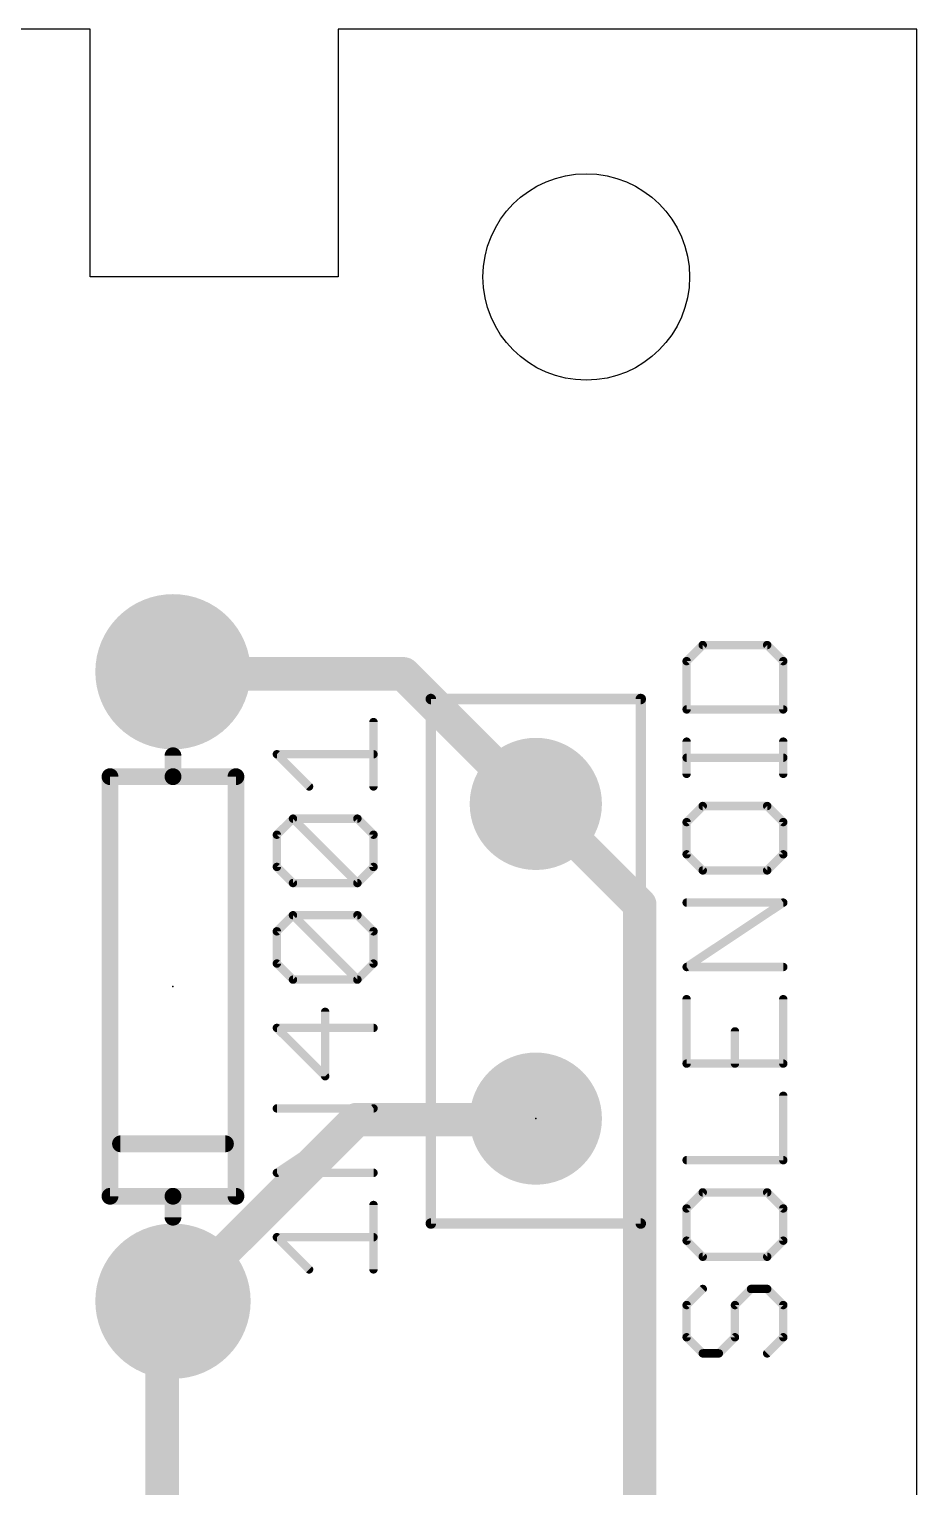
# Model space of a CAD drawing. Extents: x -2 to 100, y 0 to 40.
# Drawn here: x 89.26 to 100, y 22.35 to 40 of the extents above; entities that cross this region are included whole.
import ezdxf

# ---------------------------------------------------------------- set-up
doc = ezdxf.new("R2010")
doc.units = 0
for name, color, linetype in [('1', 14, 'CONTINUOUS'), ('17', 94, 'CONTINUOUS'), ('20', 178, 'CONTINUOUS'), ('21', 250, 'CONTINUOUS'), ('23', 178, 'CONTINUOUS'), ('25', 250, 'CONTINUOUS')]:
    doc.layers.add(name, color=color, linetype=linetype)

# ---------------------------------------------------------------- blocks, each defined once
blk = doc.blocks.new('ROUNDP')
at = {"const_width": 0.5}
blk.add_lwpolyline([(0, -0.25, 1), (0, 0.25, 1), (0, -0.25)], format="xyb", dxfattribs=at)

msp = doc.modelspace()

# ---------------------------------------------------------------- linework, layer by layer
at = {"layer": '1', "const_width": 0.4064}
for points in [[(91.059, 32.1945), (91, 32.22)], [(93.7895, 32.1945), (91.059, 32.1945)], [(95.25, 30.734), (93.7895, 32.1945)], [(95.25, 30.734), (95.39, 30.62)], [(95.4405, 30.607), (95.39, 30.62)], [(95.4405, 30.607), (96.647, 29.4005)], [(96.647, 29.4005), (96.647, 18.523)], [(95.377, 26.797), (95.39, 26.81)], [(91.059, 24.638), (93.218, 26.797)], [(93.218, 26.797), (95.377, 26.797)], [(90.8685, 24.4475), (91, 24.6)], [(91.059, 24.638), (91, 24.6)], [(90.8685, 21.9075), (90.8685, 24.4475)]]:
    msp.add_lwpolyline(points, dxfattribs=at)
at = {"layer": '1', "const_width": 0.2032}
for points in [[(91.0403, 32.3133, 1), (90.9597, 32.1267)], [(91.059, 32.2961, 1), (91.059, 32.0929)], [(91.0187, 32.1012, 1), (91.0993, 32.2878)], [(93.8613, 32.2663, 1), (93.7177, 32.1227)], [(93.7895, 32.0929, 1), (93.7895, 32.2961)], [(95.3142, 30.8128, 1), (95.1858, 30.6552)], [(95.1782, 30.6622, 1), (95.3218, 30.8058)], [(95.4153, 30.7184, 1), (95.3647, 30.5216)], [(95.3258, 30.5412, 1), (95.4542, 30.6988)], [(95.5123, 30.6788, 1), (95.3687, 30.5352)], [(95.4152, 30.5086, 1), (95.4658, 30.7054)], [(96.7486, 29.4005, 1), (96.5454, 29.4005)], [(96.5752, 29.3287, 1), (96.7188, 29.4723)], [(95.4618, 26.7382, 1), (95.3182, 26.8818)], [(93.218, 26.8986, 1), (93.218, 26.6954)], [(93.2898, 26.7252, 1), (93.1462, 26.8688)], [(95.3052, 26.8688, 1), (95.4488, 26.7252)], [(95.377, 26.6954, 1), (95.377, 26.8986)], [(90.945, 24.6854, 1), (91.055, 24.5146)], [(91.0769, 24.5337, 1), (90.9231, 24.6663)], [(90.9872, 24.7098, 1), (91.1308, 24.5662)], [(91.114, 24.5526, 1), (91.004, 24.7234)], [(90.9701, 24.4475, 1), (90.7669, 24.4475)], [(90.7916, 24.5138, 1), (90.9454, 24.3812)]]:
    msp.add_lwpolyline(points, format="xyb", dxfattribs=at)
at = {"layer": '20'}
for p, q in [((90, 40), (54, 40)), ((90, 37), (90, 40)), ((100, 40), (93, 40)), ((93, 40), (93, 37)), ((100, 0), (100, 40)), ((93, 37), (90, 37))]:
    msp.add_line(p, q, dxfattribs=at)
msp.add_circle((96, 37), 1.25, dxfattribs=at)
at = {"layer": '21'}
for points, const_width in [([(96.66, 31.89), (94.12, 31.89)], 0.127), ([(94.12, 31.89), (94.12, 25.54)], 0.127), ([(96.66, 25.54), (96.66, 31.89)], 0.127), ([(93.4262, 30.8316), (93.4262, 31.6112)], 0.1016), ([(91, 30.95), (91, 31.204)], 0.2032), ([(92.6466, 30.8316), (92.2568, 31.2214)], 0.1016), ([(92.2568, 31.2214), (93.4262, 31.2214)], 0.1016), ([(90.238, 25.87), (90.238, 30.95)], 0.2032), ([(90.238, 30.95), (91, 30.95)], 0.2032), ([(91, 30.95), (91.762, 30.95)], 0.2032), ([(91.762, 30.95), (91.762, 25.87)], 0.2032), ([(92.2568, 30.2469), (92.4517, 30.4418)], 0.1016), ([(92.4517, 30.4418), (93.2313, 30.4418)], 0.1016), ([(93.2313, 29.6622), (92.4517, 30.4418)], 0.1016), ([(93.2313, 30.4418), (93.4262, 30.2469)], 0.1016), ([(92.2568, 29.8571), (92.2568, 30.2469)], 0.1016), ([(93.4262, 30.2469), (93.4262, 29.8571)], 0.1016), ([(92.4517, 29.6622), (92.2568, 29.8571)], 0.1016), ([(93.4262, 29.8571), (93.2313, 29.6622)], 0.1016), ([(93.2313, 29.6622), (92.4517, 29.6622)], 0.1016), ([(92.2568, 29.0775), (92.4517, 29.2724)], 0.1016), ([(92.4517, 29.2724), (93.2313, 29.2724)], 0.1016), ([(93.2313, 28.4928), (92.4517, 29.2724)], 0.1016), ([(93.2313, 29.2724), (93.4262, 29.0775)], 0.1016), ([(92.2568, 28.6877), (92.2568, 29.0775)], 0.1016), ([(93.4262, 29.0775), (93.4262, 28.6877)], 0.1016), ([(92.4517, 28.4928), (92.2568, 28.6877)], 0.1016), ([(93.4262, 28.6877), (93.2313, 28.4928)], 0.1016), ([(93.2313, 28.4928), (92.4517, 28.4928)], 0.1016), ([(92.8415, 27.3234), (92.8415, 28.103)], 0.1016), ([(93.4262, 27.9081), (92.2568, 27.9081)], 0.1016), ([(92.2568, 27.9081), (92.8415, 27.3234)], 0.1016), ([(92.2568, 26.154), (93.4262, 26.9336)], 0.1016), ([(93.4262, 26.9336), (92.2568, 26.9336)], 0.1016), ([(91.635, 26.505), (90.365, 26.505)], 0.2032), ([(93.4262, 26.154), (92.2568, 26.154)], 0.1016), ([(91, 25.87), (90.238, 25.87)], 0.2032), ([(91.762, 25.87), (91, 25.87)], 0.2032), ([(91, 25.87), (91, 25.616)], 0.2032), ([(93.4262, 24.9846), (93.4262, 25.7642)], 0.1016), ([(94.12, 25.54), (96.66, 25.54)], 0.127), ([(92.6466, 24.9846), (92.2568, 25.3744)], 0.1016), ([(92.2568, 25.3744), (93.4262, 25.3744)], 0.1016)]:
    msp.add_lwpolyline(points, dxfattribs=dict(at, const_width=const_width))
for points, const_width in [([(94.12, 31.9217, 1), (94.12, 31.8583)], 0.0635), ([(94.1518, 31.89, 1), (94.0883, 31.89)], 0.0635), ([(96.6918, 31.89, 1), (96.6283, 31.89)], 0.0635), ([(96.66, 31.8583, 1), (96.66, 31.9217)], 0.0635), ([(93.4516, 31.6112, 1), (93.4008, 31.6112)], 0.0508), ([(91.0508, 31.204, 1), (90.9492, 31.204)], 0.1016), ([(92.2748, 31.2393, 1), (92.2388, 31.2034)], 0.0508), ([(92.2568, 31.2468, 1), (92.2568, 31.196)], 0.0508), ([(93.4262, 31.196, 1), (93.4262, 31.2468)], 0.0508), ([(90.2888, 30.95, 1), (90.1872, 30.95)], 0.1016), ([(90.238, 31.0008, 1), (90.238, 30.8992)], 0.1016), ([(91, 31.0008, 1), (91, 30.8992)], 0.1016), ([(90.9492, 30.95, 1), (91.0508, 30.95)], 0.1016), ([(91, 30.8992, 1), (91, 31.0008)], 0.1016), ([(91.8128, 30.95, 1), (91.7112, 30.95)], 0.1016), ([(91.762, 30.8992, 1), (91.762, 31.0008)], 0.1016), ([(92.6286, 30.8136, 1), (92.6646, 30.8495)], 0.0508), ([(93.4008, 30.8316, 1), (93.4516, 30.8316)], 0.0508), ([(92.4517, 30.4672, 1), (92.4517, 30.4164)], 0.0508), ([(92.4697, 30.4597, 1), (92.4337, 30.4238)], 0.0508), ([(92.4697, 30.4238, 1), (92.4337, 30.4597)], 0.0508), ([(93.2493, 30.4597, 1), (93.2133, 30.4238)], 0.0508), ([(93.2313, 30.4164, 1), (93.2313, 30.4672)], 0.0508), ([(92.2822, 30.2469, 1), (92.2314, 30.2469)], 0.0508), ([(92.2388, 30.2648, 1), (92.2748, 30.2289)], 0.0508), ([(93.4516, 30.2469, 1), (93.4008, 30.2469)], 0.0508), ([(93.4082, 30.2289, 1), (93.4442, 30.2648)], 0.0508), ([(92.2748, 29.875, 1), (92.2388, 29.8391)], 0.0508), ([(92.2314, 29.8571, 1), (92.2822, 29.8571)], 0.0508), ([(93.4008, 29.8571, 1), (93.4516, 29.8571)], 0.0508), ([(93.4442, 29.8391, 1), (93.4082, 29.875)], 0.0508), ([(92.4517, 29.6876, 1), (92.4517, 29.6368)], 0.0508), ([(92.4337, 29.6442, 1), (92.4697, 29.6801)], 0.0508), ([(93.2133, 29.6801, 1), (93.2493, 29.6442)], 0.0508), ([(93.2133, 29.6442, 1), (93.2493, 29.6801)], 0.0508), ([(93.2313, 29.6368, 1), (93.2313, 29.6876)], 0.0508), ([(92.4517, 29.2978, 1), (92.4517, 29.247)], 0.0508), ([(92.4697, 29.2903, 1), (92.4337, 29.2544)], 0.0508), ([(92.4697, 29.2544, 1), (92.4337, 29.2903)], 0.0508), ([(93.2493, 29.2903, 1), (93.2133, 29.2544)], 0.0508), ([(93.2313, 29.247, 1), (93.2313, 29.2978)], 0.0508), ([(92.2822, 29.0775, 1), (92.2314, 29.0775)], 0.0508), ([(92.2388, 29.0954, 1), (92.2748, 29.0595)], 0.0508), ([(93.4516, 29.0775, 1), (93.4008, 29.0775)], 0.0508), ([(93.4082, 29.0595, 1), (93.4442, 29.0954)], 0.0508), ([(92.2748, 28.7056, 1), (92.2388, 28.6697)], 0.0508), ([(92.2314, 28.6877, 1), (92.2822, 28.6877)], 0.0508), ([(93.4008, 28.6877, 1), (93.4516, 28.6877)], 0.0508), ([(93.4442, 28.6697, 1), (93.4082, 28.7056)], 0.0508), ([(92.4517, 28.5182, 1), (92.4517, 28.4674)], 0.0508), ([(92.4337, 28.4748, 1), (92.4697, 28.5108)], 0.0508), ([(93.2133, 28.5108, 1), (93.2493, 28.4748)], 0.0508), ([(93.2133, 28.4748, 1), (93.2493, 28.5108)], 0.0508), ([(93.2313, 28.4674, 1), (93.2313, 28.5182)], 0.0508), ([(92.8669, 28.103, 1), (92.8161, 28.103)], 0.0508), ([(92.2748, 27.9261, 1), (92.2388, 27.8901)], 0.0508), ([(92.2568, 27.9335, 1), (92.2568, 27.8827)], 0.0508), ([(93.4262, 27.8827, 1), (93.4262, 27.9335)], 0.0508), ([(92.8235, 27.3054, 1), (92.8595, 27.3414)], 0.0508), ([(92.8161, 27.3234, 1), (92.8669, 27.3234)], 0.0508), ([(92.2568, 26.959, 1), (92.2568, 26.9082)], 0.0508), ([(93.4403, 26.9125, 1), (93.4121, 26.9547)], 0.0508), ([(93.4262, 26.9082, 1), (93.4262, 26.959)], 0.0508), ([(90.365, 26.5558, 1), (90.365, 26.4542)], 0.1016), ([(91.635, 26.4542, 1), (91.635, 26.5558)], 0.1016), ([(92.2568, 26.1794, 1), (92.2568, 26.1286)], 0.0508), ([(92.2427, 26.1751, 1), (92.2709, 26.1329)], 0.0508), ([(93.4262, 26.1286, 1), (93.4262, 26.1794)], 0.0508), ([(90.238, 25.9208, 1), (90.238, 25.8192)], 0.1016), ([(91, 25.9208, 1), (91, 25.8192)], 0.1016), ([(91.0508, 25.87, 1), (90.9492, 25.87)], 0.1016), ([(91, 25.8192, 1), (91, 25.9208)], 0.1016), ([(91.762, 25.8192, 1), (91.762, 25.9208)], 0.1016), ([(90.1872, 25.87, 1), (90.2888, 25.87)], 0.1016), ([(91.7112, 25.87, 1), (91.8128, 25.87)], 0.1016), ([(93.4516, 25.7642, 1), (93.4008, 25.7642)], 0.0508), ([(90.9492, 25.616, 1), (91.0508, 25.616)], 0.1016), ([(94.12, 25.5718, 1), (94.12, 25.5083)], 0.0635), ([(96.66, 25.5083, 1), (96.66, 25.5718)], 0.0635), ([(92.2748, 25.3924, 1), (92.2388, 25.3564)], 0.0508), ([(92.2568, 25.3998, 1), (92.2568, 25.349)], 0.0508), ([(93.4262, 25.349, 1), (93.4262, 25.3998)], 0.0508), ([(94.0883, 25.54, 1), (94.1518, 25.54)], 0.0635), ([(96.6283, 25.54, 1), (96.6918, 25.54)], 0.0635), ([(92.6286, 24.9666, 1), (92.6646, 25.0026)], 0.0508), ([(93.4008, 24.9846, 1), (93.4516, 24.9846)], 0.0508)]:
    msp.add_lwpolyline(points, format="xyb", dxfattribs=dict(at, const_width=const_width))
at = {"layer": '23'}
for p in [(91, 28.41), (95.39, 26.81)]:
    msp.add_point(p, dxfattribs=at)
at = {"layer": '25', "const_width": 0.1016}
for points in [[(97.4097, 32.5437), (97.2148, 32.3488)], [(98.1893, 32.5437), (97.4097, 32.5437)], [(98.3842, 32.3488), (98.1893, 32.5437)], [(97.2148, 32.3488), (97.2148, 31.7641)], [(98.3842, 31.7641), (98.3842, 32.3488)], [(97.2148, 31.7641), (98.3842, 31.7641)], [(97.2148, 30.9845), (97.2148, 31.3743)], [(98.3842, 30.9845), (98.3842, 31.3743)], [(98.3842, 31.1794), (97.2148, 31.1794)], [(97.4097, 30.5947), (97.2148, 30.3998)], [(98.1893, 30.5947), (97.4097, 30.5947)], [(98.3842, 30.3998), (98.1893, 30.5947)], [(97.2148, 30.3998), (97.2148, 30.01)], [(98.3842, 30.01), (98.3842, 30.3998)], [(97.2148, 30.01), (97.4097, 29.8151)], [(98.1893, 29.8151), (98.3842, 30.01)], [(97.4097, 29.8151), (98.1893, 29.8151)], [(97.2148, 28.6457), (98.3842, 29.4253)], [(98.3842, 29.4253), (97.2148, 29.4253)], [(98.3842, 28.6457), (97.2148, 28.6457)], [(97.2148, 28.2559), (97.2148, 27.4763)], [(98.3842, 27.4763), (98.3842, 28.2559)], [(97.7995, 27.4763), (97.7995, 27.8661)], [(97.2148, 27.4763), (98.3842, 27.4763)], [(98.3842, 26.3069), (98.3842, 27.0865)], [(97.2148, 26.3069), (98.3842, 26.3069)], [(97.4097, 25.9171), (97.2148, 25.7222)], [(98.1893, 25.9171), (97.4097, 25.9171)], [(98.3842, 25.7222), (98.1893, 25.9171)], [(97.2148, 25.7222), (97.2148, 25.3324)], [(98.3842, 25.3324), (98.3842, 25.7222)], [(97.2148, 25.3324), (97.4097, 25.1375)], [(98.1893, 25.1375), (98.3842, 25.3324)], [(97.4097, 25.1375), (98.1893, 25.1375)], [(97.4097, 24.7477), (97.2148, 24.5528)], [(97.7995, 24.5528), (97.9944, 24.7477)], [(97.9944, 24.7477), (98.1893, 24.7477)], [(98.1893, 24.7477), (98.3842, 24.5528)], [(97.2148, 24.5528), (97.2148, 24.163)], [(97.7995, 24.163), (97.7995, 24.5528)], [(98.3842, 24.5528), (98.3842, 24.163)], [(97.2148, 24.163), (97.4097, 23.9681)], [(97.6046, 23.9681), (97.7995, 24.163)], [(98.3842, 24.163), (98.1893, 23.9681)], [(97.4097, 23.9681), (97.6046, 23.9681)]]:
    msp.add_lwpolyline(points, dxfattribs=at)
at = {"layer": '25', "const_width": 0.0508}
for points in [[(97.4097, 32.5691, 1), (97.4097, 32.5183)], [(97.4277, 32.5257, 1), (97.3917, 32.5616)], [(98.2073, 32.5616, 1), (98.1713, 32.5257)], [(98.1893, 32.5183, 1), (98.1893, 32.5691)], [(97.2402, 32.3488, 1), (97.1894, 32.3488)], [(97.1968, 32.3667, 1), (97.2328, 32.3308)], [(98.4096, 32.3488, 1), (98.3588, 32.3488)], [(98.3662, 32.3308, 1), (98.4022, 32.3667)], [(97.2148, 31.7895, 1), (97.2148, 31.7387)], [(97.1894, 31.7641, 1), (97.2402, 31.7641)], [(98.3588, 31.7641, 1), (98.4096, 31.7641)], [(98.3842, 31.7387, 1), (98.3842, 31.7895)], [(97.2402, 31.3743, 1), (97.1894, 31.3743)], [(98.4096, 31.3743, 1), (98.3588, 31.3743)], [(97.2148, 31.2048, 1), (97.2148, 31.154)], [(98.3842, 31.154, 1), (98.3842, 31.2048)], [(97.1894, 30.9845, 1), (97.2402, 30.9845)], [(98.3588, 30.9845, 1), (98.4096, 30.9845)], [(97.4097, 30.6201, 1), (97.4097, 30.5693)], [(97.4277, 30.5767, 1), (97.3917, 30.6126)], [(98.2073, 30.6126, 1), (98.1713, 30.5767)], [(98.1893, 30.5693, 1), (98.1893, 30.6201)], [(97.2402, 30.3998, 1), (97.1894, 30.3998)], [(97.1968, 30.4177, 1), (97.2328, 30.3818)], [(98.4096, 30.3998, 1), (98.3588, 30.3998)], [(98.3662, 30.3818, 1), (98.4022, 30.4177)], [(97.2328, 30.0279, 1), (97.1968, 29.992)], [(97.1894, 30.01, 1), (97.2402, 30.01)], [(98.3588, 30.01, 1), (98.4096, 30.01)], [(98.4022, 29.992, 1), (98.3662, 30.0279)], [(97.4097, 29.8405, 1), (97.4097, 29.7897)], [(97.3917, 29.7971, 1), (97.4277, 29.833)], [(98.1713, 29.833, 1), (98.2073, 29.7971)], [(98.1893, 29.7897, 1), (98.1893, 29.8405)], [(97.2148, 29.4507, 1), (97.2148, 29.3999)], [(98.3983, 29.4042, 1), (98.3701, 29.4464)], [(98.3842, 29.3999, 1), (98.3842, 29.4507)], [(97.2148, 28.6711, 1), (97.2148, 28.6203)], [(97.2007, 28.6668, 1), (97.2289, 28.6246)], [(98.3842, 28.6203, 1), (98.3842, 28.6711)], [(97.2402, 28.2559, 1), (97.1894, 28.2559)], [(98.4096, 28.2559, 1), (98.3588, 28.2559)], [(97.8249, 27.8661, 1), (97.7741, 27.8661)], [(97.2148, 27.5017, 1), (97.2148, 27.4509)], [(97.1894, 27.4763, 1), (97.2402, 27.4763)], [(97.7741, 27.4763, 1), (97.8249, 27.4763)], [(98.3588, 27.4763, 1), (98.4096, 27.4763)], [(98.3842, 27.4509, 1), (98.3842, 27.5017)], [(98.4096, 27.0865, 1), (98.3588, 27.0865)], [(97.2148, 26.3323, 1), (97.2148, 26.2815)], [(98.3588, 26.3069, 1), (98.4096, 26.3069)], [(98.3842, 26.2815, 1), (98.3842, 26.3323)], [(97.4097, 25.9425, 1), (97.4097, 25.8917)], [(97.4277, 25.8991, 1), (97.3917, 25.9351)], [(98.2073, 25.9351, 1), (98.1713, 25.8991)], [(98.1893, 25.8917, 1), (98.1893, 25.9425)], [(97.2402, 25.7222, 1), (97.1894, 25.7222)], [(98.4096, 25.7222, 1), (98.3588, 25.7222)], [(97.1968, 25.7402, 1), (97.2328, 25.7042)], [(98.3662, 25.7042, 1), (98.4022, 25.7402)], [(97.2328, 25.3504, 1), (97.1968, 25.3144)], [(97.1894, 25.3324, 1), (97.2402, 25.3324)], [(98.3588, 25.3324, 1), (98.4096, 25.3324)], [(98.4022, 25.3144, 1), (98.3662, 25.3504)], [(97.4097, 25.1629, 1), (97.4097, 25.1121)], [(97.3917, 25.1195, 1), (97.4277, 25.1555)], [(98.1713, 25.1555, 1), (98.2073, 25.1195)], [(98.1893, 25.1121, 1), (98.1893, 25.1629)], [(97.4277, 24.7297, 1), (97.3917, 24.7657)], [(97.9944, 24.7731, 1), (97.9944, 24.7223)], [(98.0124, 24.7297, 1), (97.9764, 24.7657)], [(98.2073, 24.7657, 1), (98.1713, 24.7297)], [(98.1893, 24.7223, 1), (98.1893, 24.7731)], [(97.1968, 24.5708, 1), (97.2328, 24.5348)], [(97.2402, 24.5528, 1), (97.1894, 24.5528)], [(97.7815, 24.5708, 1), (97.8175, 24.5348)], [(97.8249, 24.5528, 1), (97.7741, 24.5528)], [(98.4096, 24.5528, 1), (98.3588, 24.5528)], [(98.3662, 24.5348, 1), (98.4022, 24.5708)], [(97.2328, 24.181, 1), (97.1968, 24.145)], [(97.1894, 24.163, 1), (97.2402, 24.163)], [(97.7741, 24.163, 1), (97.8249, 24.163)], [(97.8175, 24.145, 1), (97.7815, 24.181)], [(98.3588, 24.163, 1), (98.4096, 24.163)], [(98.4022, 24.145, 1), (98.3662, 24.181)], [(97.4097, 23.9935, 1), (97.4097, 23.9427)], [(97.3917, 23.9501, 1), (97.4277, 23.9861)], [(97.5866, 23.9861, 1), (97.6226, 23.9501)], [(97.6046, 23.9427, 1), (97.6046, 23.9935)], [(98.1713, 23.9861, 1), (98.2073, 23.9501)]]:
    msp.add_lwpolyline(points, format="xyb", dxfattribs=at)

# ---------------------------------------------------------------- block references
at = {"layer": '17'}
for p, xscale, yscale, rotation in [((91, 32.22), 1.8796, 1.8796, 270), ((91, 32.22), 1.8796, 1.8796, 270), ((95.39, 30.62), 1.6002, 1.6002, 90), ((95.39, 30.62), 1.6002, 1.6002, 90), ((95.39, 26.81), 1.6002, 1.6002, 90), ((95.39, 26.81), 1.6002, 1.6002, 90), ((91, 24.6), 1.8796, 1.8796, 270), ((91, 24.6), 1.8796, 1.8796, 270)]:
    msp.add_blockref('ROUNDP', p, dxfattribs=dict(at, xscale=xscale, yscale=yscale, rotation=rotation))

doc.saveas('drawing.dxf')
